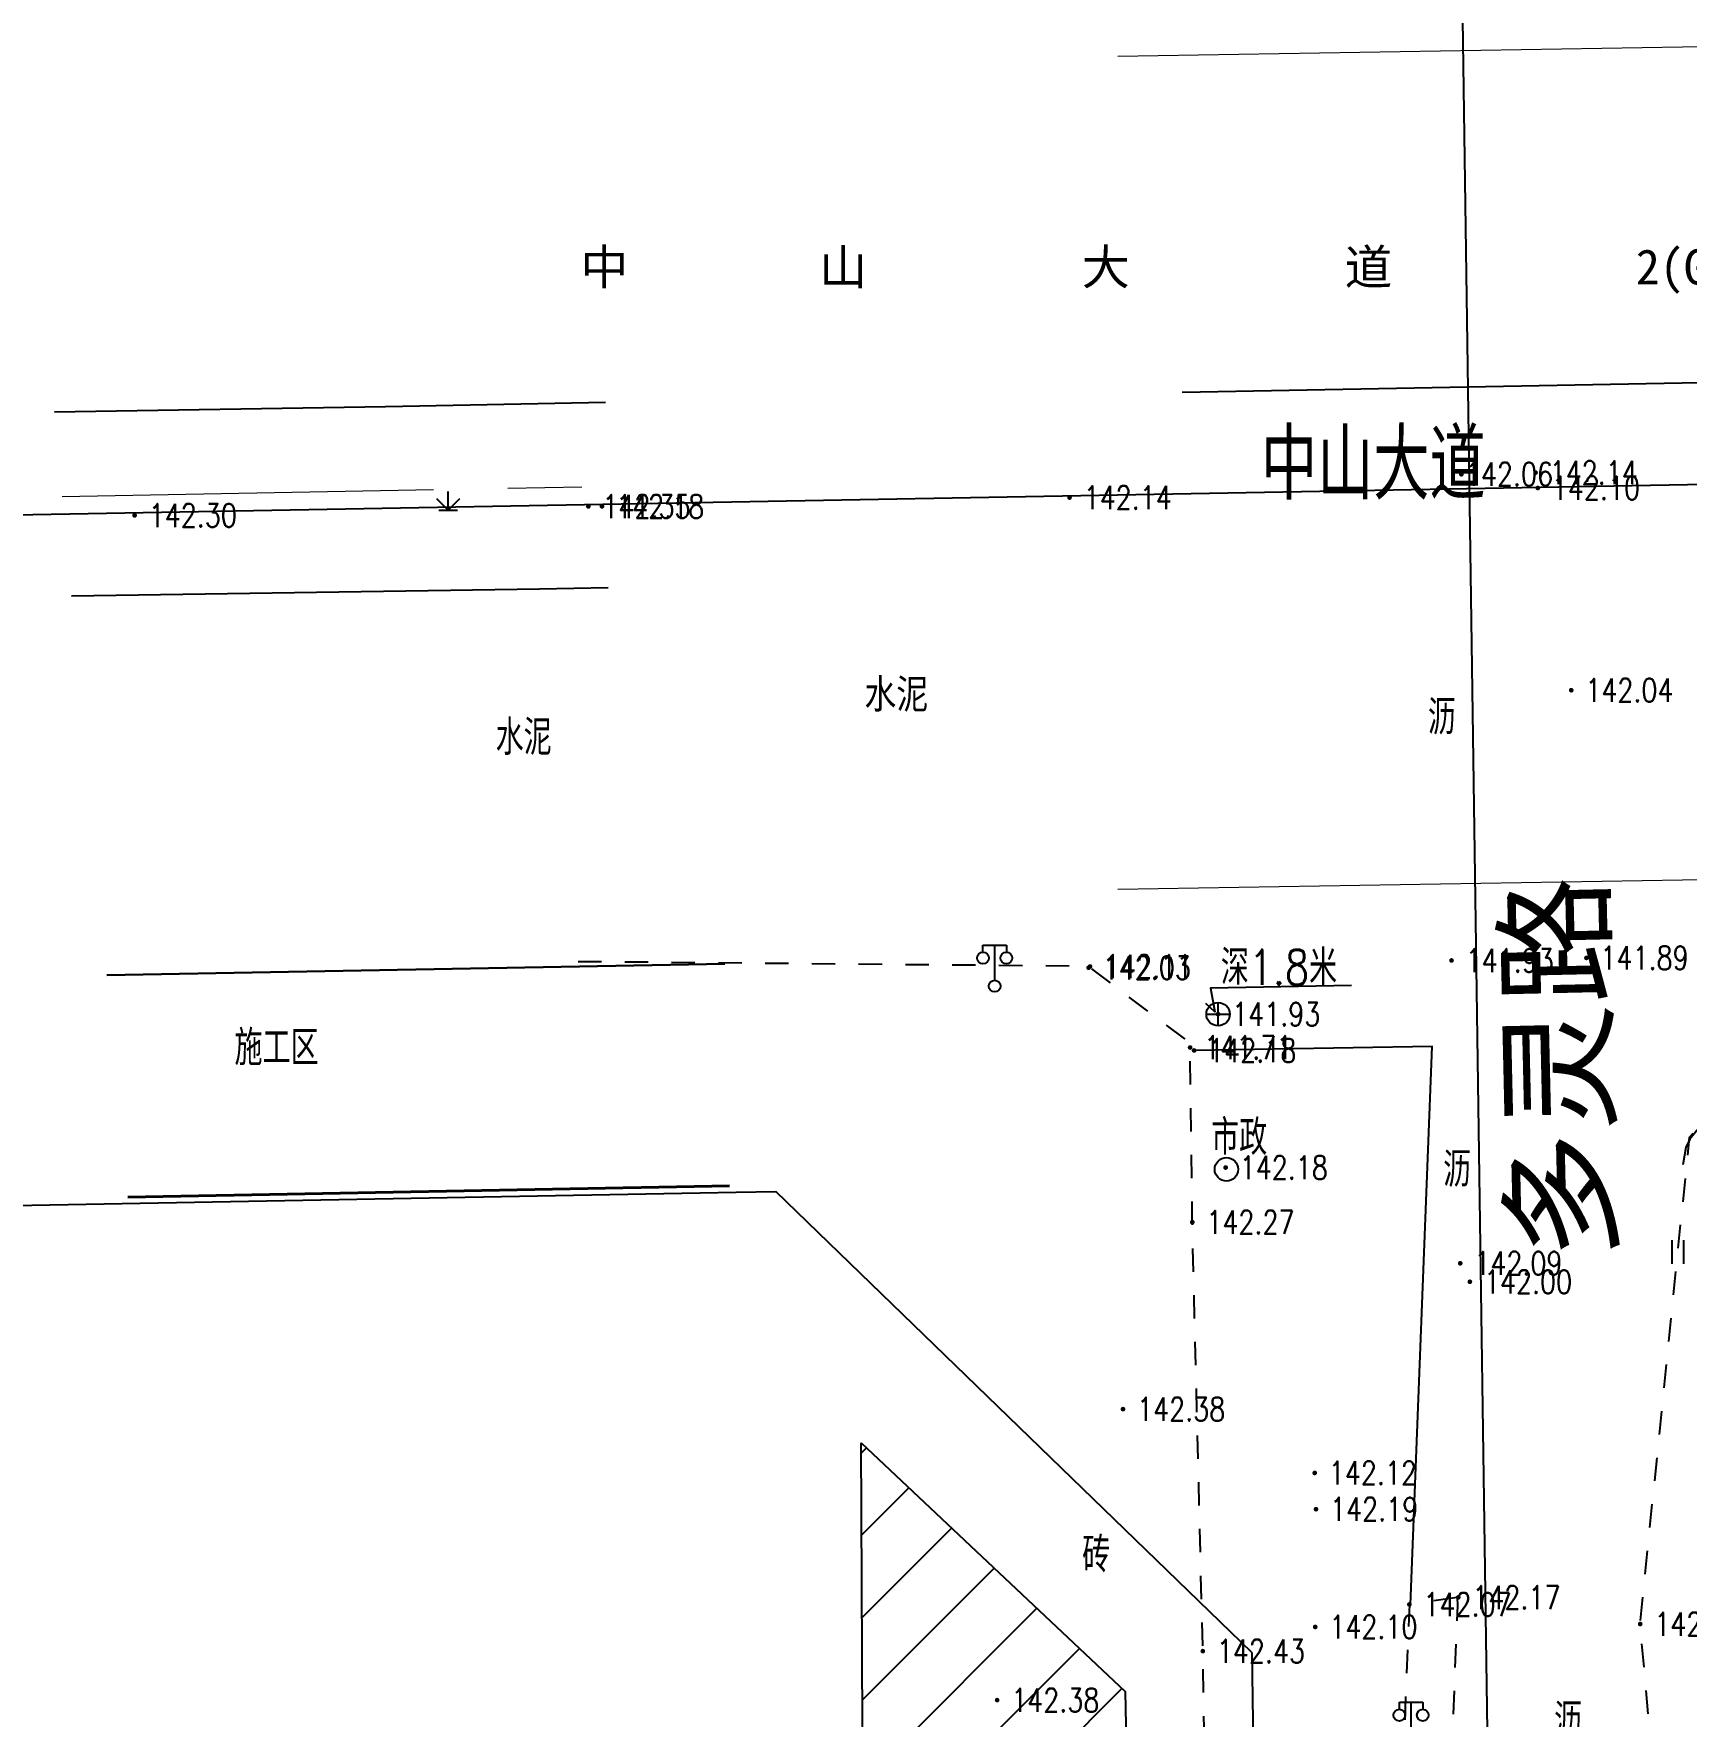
# Model space of a CAD drawing. Extents: x 529262 to 576451, y 2694391 to 2717535.
# Drawn here: x 564681 to 564751.7, y 2709596.9 to 2709668.8 of the extents above; entities that cross this region are included whole.
import ezdxf
from ezdxf.enums import TextEntityAlignment as Align
from ezdxf.xclip import XClip

# ---------------------------------------------------------------- set-up
doc = ezdxf.new("R2010")
doc.units = 0
doc.header["$XCLIPFRAME"] = 0
for name, pattern in [('CENTER', [50.8, 31.75, -6.35, 6.35, -6.35]), ('CONTINOUS', [0]), ('X6', [2, 1, -1])]:
    doc.linetypes.add(name, pattern=pattern)
for name, color, linetype in [('a红线图', 1, 'Continuous'), ('COMPONENT', 8, 'Continuous'), ('DLDW', 8, 'Continuous'), ('DLSS', 4, 'Continuous'), ('GCD', 8, 'Continuous'), ('JMD', 8, 'Continuous'), ('PP-COM', 7, 'Continuous'), ('RD-中线', 40, 'Continuous'), ('RD-红线', 7, 'Continuous'), ('RD-路名', 7, 'Continuous'), ('ZBTZ', 8, 'Continuous'), ('ZJ', 7, 'Continuous'), ('断_中心点', 252, 'Continuous')]:
    doc.layers.add(name, color=color, linetype=linetype)
for name, color, linetype, lineweight in [('SXSS', 5, 'Continuous', 0), ('规划人行道', 130, 'CONTINOUS', 30), ('规划路中', 40, 'CENTER', 20), ('规划道路红线', 5, 'Continuous', 40)]:
    doc.layers.add(name, color=color, linetype=linetype, lineweight=lineweight)
doc.styles.add('HZ', font='rs.shx', dxfattribs={"width": 0.8, "bigfont": 'hztxt.shx'})
doc.styles.add('宋体', font='', dxfattribs={"width": 0.75})
doc.styles.add('等线体', font='simhei.ttf')
doc.styles.add('黑体', font='simhei.ttf')
doc.styles.get('宋体').set_extended_font_data('SimSun')
doc.linetypes.add('1161', pattern='A,0,[149,AAA.SHX,S=0.15,R=0,X=0,Y=0],-1.6', length=1.6)

# ---------------------------------------------------------------- blocks, each defined once
blk = doc.blocks.new('GC200')
at = {"linetype": 'Continuous', "const_width": 0.2, "flags": 128}
blk.add_lwpolyline([(-0.1, 0, 1), (0.1, 0, 1)], format="xyb", close=True, dxfattribs=at)
blk = doc.blocks.new('A$C19FD0107')
at = {"layer": 'RD-中线', "color": 8, "linetype": 'Continuous', "flags": 128}
blk.add_lwpolyline([(-6304.349, 15846.456), (-6276.374, 15793.412, -0.118286), (-6262.53, 15739.157), (-6247.438, 14688.772)], format="xyb", dxfattribs=at)
at = {"layer": 'RD-中线', "color": 8, "linetype": 'Continuous'}
blk.add_lwpolyline([(-5280.166, 15276.46), (-7574.885, 15234.775, -0.04855), (-7632.827, 15239.353), (-9762.366, 15617.812)], format="xyb", dxfattribs=at)
at = {"layer": 'RD-红线', "color": 8, "linetype": 'Continuous', "flags": 128}
for points in [[(-6568.793, 15223.474), (-6286.965, 15228.669), (-6285.271, 15228.699)], [(-6264.914, 15208.99), (-6264.843, 15204.098), (-6263.774, 15129.672)]]:
    blk.add_lwpolyline(points, dxfattribs=at)
at = {"layer": 'RD-红线', "color": 8, "linetype": 'Continuous'}
blk.add_lwpolyline([(-6264.914, 15208.99), (-6285.271, 15228.699, 0.415267)], format="xyb", dxfattribs=at)
blk = doc.blocks.new('gc124')
at = {"color": 8}
for p, q in [((0, 0), (0, 1.6)), ((-1, 1), (0, 0)), ((-0.8, 0), (0.8, 0)), ((0, 0), (1, 1))]:
    blk.add_line(p, q, dxfattribs=at)
blk = doc.blocks.new('gc121')
at = {"color": 8}
for p, q in [((-0.5, -1), (-0.5, 1)), ((0.5, -1), (0.5, 1))]:
    blk.add_line(p, q, dxfattribs=at)
blk = doc.blocks.new('gc097')
at = {"color": 8}
for p, q in [((-1, 2.9), (-1, 3.5)), ((-1, 3.5), (1, 3.5)), ((0, 0.5), (0, 3.5)), ((1, 3.5), (1, 2.9))]:
    blk.add_line(p, q, dxfattribs=at)
for centre in [(-1, 2.4), (1, 2.4), (0, 0)]:
    blk.add_circle(centre, 0.5, dxfattribs=at)
blk = doc.blocks.new('gcbj0102')
for p, q in [((-1, 0), (1, 0)), ((0, -1), (0, 1))]:
    blk.add_line(p, q)
blk.add_circle((0, 0), 1)
blk = doc.blocks.new('gcbj0114')
at = {"linetype": 'Continuous'}
blk.add_circle((0, 0), 1, dxfattribs=at)
blk = doc.blocks.new('gcbj0118')
for p, q in [((-1, 2.9), (-1, 3.5)), ((-1, 3.5), (1, 3.5)), ((0, 0.5), (0, 3.5)), ((1, 3.5), (1, 2.9))]:
    blk.add_line(p, q)
for centre in [(-1, 2.4), (1, 2.4), (0, 0)]:
    blk.add_circle(centre, 0.5)

msp = doc.modelspace()

# ---------------------------------------------------------------- hatches: boundary and pattern name
at = {"linetype": 'Continuous'}
h = msp.add_hatch(dxfattribs=at)
h.set_pattern_fill('ANSI31', color=8, scale=20, style=0)
h.set_pattern_definition([(45, (0, 0), (-1.767766953, 1.767766953), [])])
h.paths.add_polyline_path([(564716.371, 2709608.553), (564727.665, 2709597.92), (564729.27, 2709517.351), (564716.831, 2709512.19)])

# ---------------------------------------------------------------- linework, layer by layer
at = {"color": 8, "linetype": 'Continuous', "elevation": 24.553, "flags": 128}
msp.add_lwpolyline([(564737.329, 2709628.105), (564731.31, 2709627.992), (564731.493, 2709626.98), (564731.1, 2709627.346)], dxfattribs=at)
at = {"layer": 'a红线图', "color": 8, "linetype": 'Continuous', "lineweight": 0, "flags": 128}
for points in [[(564727.349, 2709667.84), (566620.304, 2709699.43)], [(564727.349, 2709667.84), (566620.304, 2709699.43)], [(564727.349, 2709632.223), (566623.018, 2709663.858)], [(564727.349, 2709632.223), (566623.018, 2709663.858)]]:
    msp.add_lwpolyline(points, dxfattribs=at)
at = {"layer": 'DLSS', "color": 8, "linetype": 'Continuous', "elevation": 142.085, "flags": 128}
msp.add_lwpolyline([(564730.1, 2709653.481), (564776.652, 2709654.348), (564864.998, 2709655.874)], dxfattribs=at)
at = {"layer": 'DLSS', "linetype": 'Continuous'}
for points in [[(564681.875, 2709652.631), (564696.038, 2709652.859), (564705.442, 2709653.052)], [(564705.555, 2709645.111), (564702.619, 2709645.057), (564682.61, 2709644.757)]]:
    msp.add_lwpolyline(points, dxfattribs=at)
at = {"layer": 'DLSS', "linetype": 'Continuous', "flags": 128}
msp.add_lwpolyline([(564773.11, 2709629.79), (564759.618, 2709629.583), (564758.212, 2709628.926), (564756.989, 2709627.935), (564751.804, 2709621.544), (564751.63, 2709621.181), (564751.506, 2709620.449)], dxfattribs=at)
at = {"layer": 'DLSS', "linetype": 'X6', "elevation": 24.553, "flags": 128}
for points in [[(564718.615, 2709508.019), (564722.685, 2709508.146), (564727.939, 2709513.631), (564732.433, 2709518.269), (564732.167, 2709534.368), (564732.34, 2709534.303), (564731.778, 2709553.158), (564730.978, 2709599.65), (564730.528, 2709617.989), (564730.434, 2709625.458), (564730.208, 2709625.827), (564726.079, 2709628.928), (564703.59, 2709629.134)], [(564770.229, 2709488.853), (564759.777, 2709488.994), (564760.001, 2709493.004), (564759.904, 2709499.5), (564752.66, 2709499.241), (564752.335, 2709515.304), (564751.767, 2709533.775), (564751.458, 2709551.68), (564751.123, 2709571.278), (564750.734, 2709589.057), (564749.677, 2709600.809), (564751.789, 2709621.63), (564754.972, 2709625.2), (564757.608, 2709628.349), (564759.7, 2709629.393), (564761.909, 2709629.333), (564777.97, 2709629.061)], [(564741.85, 2709601.949), (564739.81, 2709601.646), (564739.594, 2709596.346), (564739.464, 2709596.27), (564739.558, 2709595.052), (564739.487, 2709575.934), (564739.774, 2709557.79), (564739.705, 2709556.685), (564740.162, 2709534.747), (564732.544, 2709534.71), (564732.428, 2709532.693)], [(564741.85, 2709601.949), (564741.867, 2709601.6), (564741.608, 2709595.231), (564741.616, 2709595.127), (564741.545, 2709575.946), (564741.833, 2709557.742), (564741.764, 2709556.642), (564742.239, 2709533.584), (564742.263, 2709532.7)]]:
    msp.add_lwpolyline(points, dxfattribs=at)
at = {"layer": 'JMD', "linetype": 'Continuous', "elevation": 24.553, "flags": 128}
msp.add_lwpolyline([(564716.371, 2709608.553), (564727.665, 2709597.92), (564729.27, 2709517.351), (564716.831, 2709512.19)], close=True, dxfattribs=at)
at = {"layer": 'ZBTZ', "linetype": '1161', "elevation": 24.553, "flags": 128}
msp.add_lwpolyline([(564739.86, 2709601.646), (564740.781, 2709625.504), (564730.657, 2709625.331)], dxfattribs=at)
at = {"layer": '规划人行道', "elevation": 6.518}
msp.add_lwpolyline([(564710.547, 2709629.037), (564684.125, 2709628.55)], dxfattribs=at)
msp.add_lwpolyline([(564710.547, 2709629.037), (564684.125, 2709628.55)], dxfattribs=at)
msp.add_lwpolyline([(564710.547, 2709629.037), (564684.125, 2709628.55)], dxfattribs=at)
at = {"layer": '规划路中', "color": 0, "lineweight": 13, "ltscale": 0.5, "elevation": 6.518}
msp.add_lwpolyline([(564682.212, 2709649.018), (564705.786, 2709649.453)], dxfattribs=at)
msp.add_lwpolyline([(564682.212, 2709649.018), (564705.786, 2709649.453)], dxfattribs=at)
at = {"layer": '规划道路红线', "elevation": 6.518}
msp.add_lwpolyline([(564710.736, 2709619.539), (564685.011, 2709619.065)], dxfattribs=at)
msp.add_lwpolyline([(564710.736, 2709619.539), (564685.011, 2709619.065)], dxfattribs=at)
msp.add_lwpolyline([(564710.736, 2709619.539), (564685.011, 2709619.065)], dxfattribs=at)

# ---------------------------------------------------------------- block references
at = {"layer": 'COMPONENT', "linetype": 'Continuous', "xscale": 0.5, "yscale": 0.5}
for name, p in [('gcbj0102', (564731.63, 2709626.884, 141.93)), ('gcbj0114', (564731.987, 2709620.25, 24.553)), ('gcbj0118', (564739.88, 2709595.713, 24.553))]:
    msp.add_blockref(name, p, dxfattribs=at)
at = {"layer": 'DLDW', "color": 252, "linetype": 'Continuous', "xscale": 0.5, "yscale": 0.5}
msp.add_blockref('gc097', (564722.079, 2709628.083, 142.154), dxfattribs=at)
at = {"layer": 'GCD', "linetype": 'Continuous'}
ref = msp.add_blockref('GC200', (564745.203, 2709650.038, 142.14), dxfattribs=dict(at, xscale=0.5, yscale=0.5, zscale=0.5))
ref.add_attrib('height', '142.14', dxfattribs={"linetype": 'Continuous', "height": 1, "style": 'HZ', "width": 0.8}).set_placement((564745.803, 2709650.038, 142.14), align=Align.MIDDLE_LEFT)
ref = msp.add_blockref('GC200', (564745.3, 2709649.38, 142.101), dxfattribs=dict(at, xscale=0.5, yscale=0.5, zscale=0.5))
ref.add_attrib('height', '142.10', dxfattribs={"linetype": 'Continuous', "height": 1, "style": 'HZ', "width": 0.8}).set_placement((564745.9, 2709649.38, 142.101), align=Align.MIDDLE_LEFT)
ref = msp.add_blockref('GC200', (564704.706, 2709648.594, 142.353), dxfattribs=dict(at, xscale=0.5, yscale=0.5, zscale=0.5))
ref.add_attrib('height', '142.35', dxfattribs={"linetype": 'Continuous', "height": 1, "style": 'HZ', "width": 0.8}).set_placement((564705.306, 2709648.594, 142.353), align=Align.MIDDLE_LEFT)
ref = msp.add_blockref('GC200', (564705.29, 2709648.594, 142.181), dxfattribs=dict(at, xscale=0.5, yscale=0.5, zscale=0.5))
ref.add_attrib('height', '142.18', dxfattribs={"linetype": 'Continuous', "height": 1, "style": 'HZ', "width": 0.8}).set_placement((564705.89, 2709648.594, 142.181), align=Align.MIDDLE_LEFT)
ref = msp.add_blockref('GC200', (564725.279, 2709648.97, 142.14), dxfattribs=dict(at, xscale=0.5, yscale=0.5, zscale=0.5))
ref.add_attrib('height', '142.14', dxfattribs={"linetype": 'Continuous', "height": 1, "style": 'HZ', "width": 0.8}).set_placement((564725.879, 2709648.97, 142.14), align=Align.MIDDLE_LEFT)
ref = msp.add_blockref('GC200', (564685.308, 2709648.209, 142.3), dxfattribs=dict(at, xscale=0.5, yscale=0.5, zscale=0.5))
ref.add_attrib('height', '142.30', dxfattribs={"linetype": 'Continuous', "height": 1, "style": 'HZ', "width": 0.8}).set_placement((564685.908, 2709648.209, 142.3), align=Align.MIDDLE_LEFT)
ref = msp.add_blockref('GC200', (564746.73, 2709640.734, 142.039), dxfattribs=dict(at, xscale=0.5, yscale=0.5, zscale=0.5))
ref.add_attrib('height', '142.04', dxfattribs={"linetype": 'Continuous', "height": 1, "style": 'HZ', "width": 0.8}).set_placement((564747.33, 2709640.734, 142.039), align=Align.MIDDLE_LEFT)
ref = msp.add_blockref('GC200', (564726.156, 2709628.921, 142.108), dxfattribs=dict(at, xscale=0.5, yscale=0.5, zscale=0.5))
ref.add_attrib('height', '142.11', dxfattribs={"linetype": 'Continuous', "height": 1, "style": 'HZ', "width": 0.8}).set_placement((564726.756, 2709628.921, 142.108), align=Align.MIDDLE_LEFT)
ref = msp.add_blockref('GC200', (564741.611, 2709629.179, 141.934), dxfattribs=dict(at, xscale=0.5, yscale=0.5, zscale=0.5))
ref.add_attrib('height', '141.93', dxfattribs={"linetype": 'Continuous', "height": 1, "style": 'HZ', "width": 0.8}).set_placement((564742.211, 2709629.179, 141.934), align=Align.MIDDLE_LEFT)
ref = msp.add_blockref('GC200', (564747.379, 2709629.29, 141.892), dxfattribs=dict(at, xscale=0.5, yscale=0.5, zscale=0.5))
ref.add_attrib('height', '141.89', dxfattribs={"linetype": 'Continuous', "height": 1, "style": 'HZ', "width": 0.8}).set_placement((564747.979, 2709629.29, 141.892), align=Align.MIDDLE_LEFT)
ref = msp.add_blockref('GC200', (564726.096, 2709628.869, 142.025), dxfattribs=dict(at, xscale=0.5, yscale=0.5, zscale=0.5))
ref.add_attrib('height', '142.03', dxfattribs={"linetype": 'Continuous', "height": 1, "style": 'HZ', "width": 0.8}).set_placement((564726.696, 2709628.869, 142.025), align=Align.MIDDLE_LEFT)
ref = msp.add_blockref('GC200', (564731.63, 2709626.884, 141.93), dxfattribs=dict(at, xscale=0.5, yscale=0.5, zscale=0.5))
ref.add_attrib('height', '141.93', dxfattribs={"linetype": 'Continuous', "height": 1, "style": 'HZ', "width": 0.8}).set_placement((564732.23, 2709626.884, 141.93), align=Align.MIDDLE_LEFT)
ref = msp.add_blockref('GC200', (564730.434, 2709625.458, 141.713), dxfattribs=dict(at, xscale=0.5, yscale=0.5, zscale=0.5))
ref.add_attrib('height', '141.71', dxfattribs={"linetype": 'Continuous', "height": 1, "style": 'HZ', "width": 0.8}).set_placement((564731.034, 2709625.458, 141.713), align=Align.MIDDLE_LEFT)
ref = msp.add_blockref('GC200', (564730.607, 2709625.331, 142.181), dxfattribs=dict(at, xscale=0.5, yscale=0.5, zscale=0.5))
ref.add_attrib('height', '142.18', dxfattribs={"linetype": 'Continuous', "height": 1, "style": 'HZ', "width": 0.8}).set_placement((564731.207, 2709625.331, 142.181), align=Align.MIDDLE_LEFT)
ref = msp.add_blockref('GC200', (564731.953, 2709620.326, 142.175), dxfattribs=dict(at, xscale=0.5, yscale=0.5, zscale=0.5))
ref.add_attrib('height', '142.18', dxfattribs={"linetype": 'Continuous', "height": 1, "style": 'HZ', "width": 0.8}).set_placement((564732.553, 2709620.326, 142.175), align=Align.MIDDLE_LEFT)
ref = msp.add_blockref('GC200', (564730.528, 2709617.989, 142.272), dxfattribs=dict(at, xscale=0.5, yscale=0.5, zscale=0.5))
ref.add_attrib('height', '142.27', dxfattribs={"linetype": 'Continuous', "height": 1, "style": 'HZ', "width": 0.8}).set_placement((564731.128, 2709617.989, 142.272), align=Align.MIDDLE_LEFT)
ref = msp.add_blockref('GC200', (564741.983, 2709616.232, 142.093), dxfattribs=dict(at, xscale=0.5, yscale=0.5, zscale=0.5))
ref.add_attrib('height', '142.09', dxfattribs={"linetype": 'Continuous', "height": 1, "style": 'HZ', "width": 0.8}).set_placement((564742.583, 2709616.232, 142.093), align=Align.MIDDLE_LEFT)
ref = msp.add_blockref('GC200', (564742.395, 2709615.442, 141.997), dxfattribs=dict(at, xscale=0.5, yscale=0.5, zscale=0.5))
ref.add_attrib('height', '142.00', dxfattribs={"linetype": 'Continuous', "height": 1, "style": 'HZ', "width": 0.8}).set_placement((564742.995, 2709615.442, 141.997), align=Align.MIDDLE_LEFT)
ref = msp.add_blockref('GC200', (564727.567, 2709609.996, 142.384), dxfattribs=dict(at, xscale=0.5, yscale=0.5, zscale=0.5))
ref.add_attrib('height', '142.38', dxfattribs={"linetype": 'Continuous', "height": 1, "style": 'HZ', "width": 0.8}).set_placement((564728.167, 2709609.996, 142.384), align=Align.MIDDLE_LEFT)
ref = msp.add_blockref('GC200', (564735.763, 2709607.27, 142.117), dxfattribs=dict(at, xscale=0.5, yscale=0.5, zscale=0.5))
ref.add_attrib('height', '142.12', dxfattribs={"linetype": 'Continuous', "height": 1, "style": 'HZ', "width": 0.8}).set_placement((564736.363, 2709607.27, 142.117), align=Align.MIDDLE_LEFT)
ref = msp.add_blockref('GC200', (564735.817, 2709605.719, 142.193), dxfattribs=dict(at, xscale=0.5, yscale=0.5, zscale=0.5))
ref.add_attrib('height', '142.19', dxfattribs={"linetype": 'Continuous', "height": 1, "style": 'HZ', "width": 0.8}).set_placement((564736.417, 2709605.719, 142.193), align=Align.MIDDLE_LEFT)
ref = msp.add_blockref('GC200', (564739.81, 2709601.646, 142.073), dxfattribs=dict(at, xscale=0.5, yscale=0.5, zscale=0.5))
ref.add_attrib('height', '142.07', dxfattribs={"linetype": 'Continuous', "height": 1, "style": 'HZ', "width": 0.8}).set_placement((564740.41, 2709601.646, 142.073), align=Align.MIDDLE_LEFT)
ref = msp.add_blockref('GC200', (564741.9, 2709601.949, 142.166), dxfattribs=dict(at, xscale=0.5, yscale=0.5, zscale=0.5))
ref.add_attrib('height', '142.17', dxfattribs={"linetype": 'Continuous', "height": 1, "style": 'HZ', "width": 0.8}).set_placement((564742.5, 2709601.949, 142.166), align=Align.MIDDLE_LEFT)
ref = msp.add_blockref('GC200', (564735.784, 2709600.685, 142.102), dxfattribs=dict(at, xscale=0.5, yscale=0.5, zscale=0.5))
ref.add_attrib('height', '142.10', dxfattribs={"linetype": 'Continuous', "height": 1, "style": 'HZ', "width": 0.8}).set_placement((564736.384, 2709600.685, 142.102), align=Align.MIDDLE_LEFT)
ref = msp.add_blockref('GC200', (564749.677, 2709600.809, 142.097), dxfattribs=dict(at, xscale=0.5, yscale=0.5, zscale=0.5))
ref.add_attrib('height', '142.10', dxfattribs={"linetype": 'Continuous', "height": 1, "style": 'HZ', "width": 0.8}).set_placement((564750.277, 2709600.809, 142.097), align=Align.MIDDLE_LEFT)
ref = msp.add_blockref('GC200', (564730.978, 2709599.65, 142.434), dxfattribs=dict(at, xscale=0.5, yscale=0.5, zscale=0.5))
ref.add_attrib('height', '142.43', dxfattribs={"linetype": 'Continuous', "height": 1, "style": 'HZ', "width": 0.8}).set_placement((564731.578, 2709599.65, 142.434), align=Align.MIDDLE_LEFT)
ref = msp.add_blockref('GC200', (564722.185, 2709597.555, 142.384), dxfattribs=dict(at, xscale=0.5, yscale=0.5, zscale=0.5))
ref.add_attrib('height', '142.38', dxfattribs={"linetype": 'Continuous', "height": 1, "style": 'HZ', "width": 0.8}).set_placement((564722.785, 2709597.555, 142.384), align=Align.MIDDLE_LEFT)
at = {"layer": 'PP-COM'}
ref = msp.add_blockref('A$C19FD0107', (570997.993, 2694390.603), dxfattribs=at)
XClip(ref).set_block_clipping_path([(-9366.4383134884, 14428.6043910822), (-3328.4480743363, 17452.7484863754)])
at = {"layer": 'ZBTZ', "linetype": 'Continuous', "xscale": 0.5, "yscale": 0.5}
for name, p in [('gc124', (564698.716, 2709648.436)), ('gc124', (564698.716, 2709648.436)), ('gc121', (564751.289, 2709616.714))]:
    msp.add_blockref(name, p, dxfattribs=at)
at = {"layer": '断_中心点', "color": 252, "linetype": 'Continuous'}
ref = msp.add_blockref('GC200', (564742.032, 2709649.968, 142.06), dxfattribs=dict(at, xscale=0.5, yscale=0.5, zscale=0.5))
ref.add_attrib('height', '142.06', dxfattribs={"linetype": 'Continuous', "height": 1, "style": 'HZ', "width": 0.8}).set_placement((564742.182, 2709649.968, 142.06), align=Align.MIDDLE_LEFT)

# ---------------------------------------------------------------- texts
at = {"layer": 'DLSS', "color": 8, "linetype": 'Continuous', "width": 0.8}
for s, height, style, p in [('中山大道', 3, 'HZ', (564738.267, 2709650.539, 24.553)), ('水泥', 1.25, '宋体', (564717.873, 2709640.598)), ('沥', 1.5, 'HZ', (564741.2, 2709639.639, 24.553)), ('沥', 1.5, 'HZ', (564741.85, 2709620.3, 24.553)), ('沥', 1.5, 'HZ', (564746.597, 2709596.736, 24.553))]:
    msp.add_text(s, height=height, dxfattribs=dict(at, style=style)).set_placement(p, align=Align.MIDDLE)
at = {"layer": 'JMD', "linetype": 'Continuous', "style": 'HZ', "width": 0.8}
msp.add_text('砖', height=1.5, dxfattribs=at).set_placement((564726.421, 2709603.845, 24.553), align=Align.MIDDLE)
at = {"layer": 'RD-路名', "color": 7, "style": '黑体'}
msp.add_text('多灵路', height=4, rotation=91.30512, dxfattribs=at).set_placement((564746.125, 2709624.571), align=Align.MIDDLE)
at = {"layer": 'SXSS', "color": 8, "linetype": 'Continuous', "style": 'HZ', "width": 0.8}
for s, p in [('深1.8米', (564734.235, 2709628.962, 24.553)), ('市政', (564732.531, 2709621.7, 24.553))]:
    msp.add_text(s, height=1.5, dxfattribs=at).set_placement(p, align=Align.MIDDLE)
at = {"layer": 'ZJ', "color": 8, "linetype": 'Continuous', "style": '等线体'}
for s, p in [('中        山         大         道', (564721.724, 2709658.858)), ('中        山         大         道', (564721.724, 2709658.858)), ('2(G323)', (564753.066, 2709658.719)), ('2(G323)', (564753.066, 2709658.719))]:
    msp.add_text(s, height=1.5, dxfattribs=at).set_placement(p, align=Align.MIDDLE)
at = {"layer": 'ZJ', "color": 8, "linetype": 'Continuous', "style": 'HZ', "width": 0.8}
for s, p in [('水泥', (564701.941, 2709638.793)), ('水泥', (564701.941, 2709638.793)), ('施工区', (564691.376, 2709625.525)), ('施工区', (564691.376, 2709625.525))]:
    msp.add_text(s, height=1.5, dxfattribs=at).set_placement(p, align=Align.MIDDLE)

doc.saveas('drawing.dxf')
